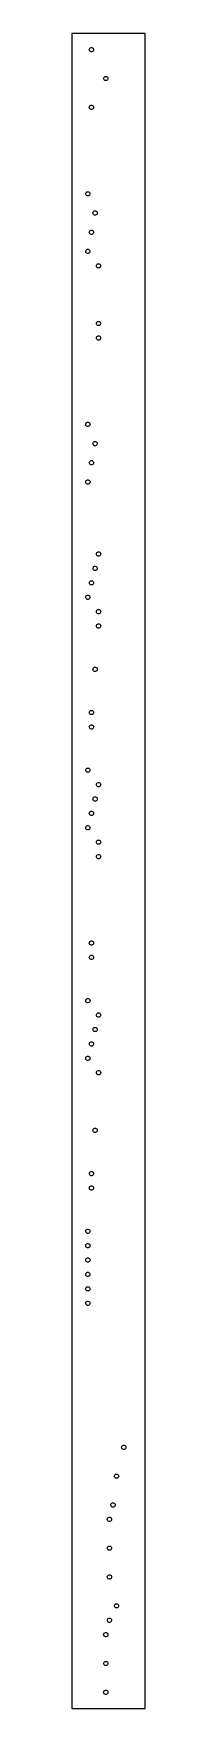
# Model space of a CAD drawing. Header units: metres. Extents: x 0 to 41, y 0 to 930.
import ezdxf

# ---------------------------------------------------------------- set-up
doc = ezdxf.new("R2010")
doc.units = ezdxf.units.M

msp = doc.modelspace()

# ---------------------------------------------------------------- linework, layer by layer
for p, q in [((41, 930), (0, 930)), ((0, 930), (0, 0)), ((9.79999, 921), (9.87236, 921.41)), ((9.87236, 920.59), (9.79999, 921)), ((9.87236, 921.41), (10.0807, 921.771)), ((10.0807, 921.771), (10.4, 922.039)), ((10.4, 922.039), (10.7916, 922.182)), ((10.7916, 922.182), (11.2084, 922.182)), ((11.2084, 922.182), (11.6, 922.039)), ((11.6, 922.039), (11.9193, 921.771)), ((11.9193, 921.771), (12.1276, 921.41)), ((12.1276, 921.41), (12.2, 921)), ((12.2, 921), (12.1276, 920.59)), ((41, 0), (41, 930)), ((10.0807, 920.229), (9.87236, 920.59)), ((10.4, 919.961), (10.0807, 920.229)), ((10.7916, 919.818), (10.4, 919.961)), ((11.2084, 919.818), (10.7916, 919.818)), ((11.6, 919.961), (11.2084, 919.818)), ((11.9193, 920.229), (11.6, 919.961)), ((12.1276, 920.59), (11.9193, 920.229)), ((17.8, 905), (17.8724, 905.41)), ((17.8724, 904.59), (17.8, 905)), ((17.8724, 905.41), (18.0807, 905.771)), ((18.0807, 904.229), (17.8724, 904.59)), ((18.0807, 905.771), (18.4, 906.039)), ((18.4, 903.961), (18.0807, 904.229)), ((18.4, 906.039), (18.7916, 906.182)), ((18.7916, 903.818), (18.4, 903.961)), ((18.7916, 906.182), (19.2084, 906.182)), ((19.2084, 903.818), (18.7916, 903.818)), ((19.2084, 906.182), (19.6, 906.039)), ((19.6, 903.961), (19.2084, 903.818)), ((19.6, 906.039), (19.9193, 905.771)), ((19.9193, 904.229), (19.6, 903.961)), ((19.9193, 905.771), (20.1276, 905.41)), ((20.1276, 904.59), (19.9193, 904.229)), ((20.1276, 905.41), (20.2, 905)), ((20.2, 905), (20.1276, 904.59)), ((9.79999, 889), (9.87236, 889.41)), ((9.87236, 888.59), (9.79999, 889)), ((9.87236, 889.41), (10.0807, 889.771)), ((10.0807, 888.229), (9.87236, 888.59)), ((10.0807, 889.771), (10.4, 890.039)), ((10.4, 887.961), (10.0807, 888.229)), ((10.4, 890.039), (10.7916, 890.182)), ((10.7916, 887.818), (10.4, 887.961)), ((10.7916, 890.182), (11.2084, 890.182)), ((11.2084, 887.818), (10.7916, 887.818)), ((11.2084, 890.182), (11.6, 890.039)), ((11.6, 887.961), (11.2084, 887.818)), ((11.6, 890.039), (11.9193, 889.771)), ((11.9193, 888.229), (11.6, 887.961)), ((11.9193, 889.771), (12.1276, 889.41)), ((12.1276, 888.59), (11.9193, 888.229)), ((12.1276, 889.41), (12.2, 889)), ((12.2, 889), (12.1276, 888.59)), ((7.79999, 841), (7.87236, 841.41)), ((7.87236, 840.59), (7.79999, 841)), ((7.87236, 841.41), (8.08073, 841.771)), ((8.08073, 840.229), (7.87236, 840.59)), ((8.08073, 841.771), (8.39999, 842.039)), ((8.39999, 839.961), (8.08073, 840.229)), ((8.39999, 842.039), (8.79161, 842.182)), ((8.79161, 839.818), (8.39999, 839.961)), ((8.79161, 842.182), (9.20837, 842.182)), ((9.20837, 839.818), (8.79161, 839.818)), ((9.20837, 842.182), (9.59999, 842.039)), ((9.59999, 839.961), (9.20837, 839.818)), ((9.59999, 842.039), (9.91925, 841.771)), ((9.91925, 840.229), (9.59999, 839.961)), ((9.91925, 841.771), (10.1276, 841.41)), ((10.1276, 840.59), (9.91925, 840.229)), ((10.1276, 841.41), (10.2, 841)), ((10.2, 841), (10.1276, 840.59)), ((11.8, 830.333), (11.8724, 830.744)), ((11.8724, 829.923), (11.8, 830.333)), ((11.8724, 830.744), (12.0807, 831.105)), ((12.0807, 829.562), (11.8724, 829.923)), ((12.0807, 831.105), (12.4, 831.372)), ((12.4, 829.294), (12.0807, 829.562)), ((12.4, 831.372), (12.7916, 831.515)), ((12.7916, 829.151), (12.4, 829.294)), ((12.7916, 831.515), (13.2084, 831.515)), ((13.2084, 829.151), (12.7916, 829.151)), ((13.2084, 831.515), (13.6, 831.372)), ((13.6, 829.294), (13.2084, 829.151)), ((13.6, 831.372), (13.9193, 831.105)), ((13.9193, 829.562), (13.6, 829.294)), ((13.9193, 831.105), (14.1276, 830.744)), ((14.1276, 829.923), (13.9193, 829.562)), ((14.1276, 830.744), (14.2, 830.333)), ((14.2, 830.333), (14.1276, 829.923)), ((9.79999, 819.667), (9.87236, 820.077)), ((9.87236, 819.256), (9.79999, 819.667)), ((9.87236, 820.077), (10.0807, 820.438)), ((10.0807, 818.895), (9.87236, 819.256)), ((10.0807, 820.438), (10.4, 820.706)), ((10.4, 818.627), (10.0807, 818.895)), ((10.4, 820.706), (10.7916, 820.848)), ((10.7916, 818.485), (10.4, 818.627)), ((10.7916, 820.848), (11.2084, 820.848)), ((11.2084, 818.485), (10.7916, 818.485)), ((11.2084, 820.848), (11.6, 820.706)), ((11.6, 818.627), (11.2084, 818.485)), ((11.6, 820.706), (11.9193, 820.438)), ((11.9193, 818.895), (11.6, 818.627)), ((11.9193, 820.438), (12.1276, 820.077)), ((12.1276, 819.256), (11.9193, 818.895)), ((12.1276, 820.077), (12.2, 819.667)), ((12.2, 819.667), (12.1276, 819.256)), ((7.79999, 809), (7.87236, 809.41)), ((7.87236, 809.41), (8.08073, 809.771)), ((8.08073, 809.771), (8.39999, 810.039)), ((8.39999, 810.039), (8.79161, 810.182)), ((8.79161, 810.182), (9.20837, 810.182)), ((9.20837, 810.182), (9.59999, 810.039)), ((9.59999, 810.039), (9.91925, 809.771)), ((9.91925, 809.771), (10.1276, 809.41)), ((10.1276, 809.41), (10.2, 809)), ((7.87236, 808.59), (7.79999, 809)), ((8.08073, 808.229), (7.87236, 808.59)), ((8.39999, 807.961), (8.08073, 808.229)), ((8.79161, 807.818), (8.39999, 807.961)), ((9.20837, 807.818), (8.79161, 807.818)), ((9.59999, 807.961), (9.20837, 807.818)), ((9.91925, 808.229), (9.59999, 807.961)), ((10.1276, 808.59), (9.91925, 808.229)), ((10.2, 809), (10.1276, 808.59)), ((13.8, 801), (13.8724, 801.41)), ((13.8724, 800.59), (13.8, 801)), ((13.8724, 801.41), (14.0807, 801.771)), ((14.0807, 800.229), (13.8724, 800.59)), ((14.0807, 801.771), (14.4, 802.039)), ((14.4, 799.961), (14.0807, 800.229)), ((14.4, 802.039), (14.7916, 802.182)), ((14.7916, 799.818), (14.4, 799.961)), ((14.7916, 802.182), (15.2084, 802.182)), ((15.2084, 799.818), (14.7916, 799.818)), ((15.2084, 802.182), (15.6, 802.039)), ((15.6, 799.961), (15.2084, 799.818)), ((15.6, 802.039), (15.9193, 801.771)), ((15.9193, 800.229), (15.6, 799.961)), ((15.9193, 801.771), (16.1276, 801.41)), ((16.1276, 800.59), (15.9193, 800.229)), ((16.1276, 801.41), (16.2, 801)), ((16.2, 801), (16.1276, 800.59)), ((13.8, 769), (13.8724, 769.41)), ((13.8724, 768.59), (13.8, 769)), ((13.8724, 769.41), (14.0807, 769.771)), ((14.0807, 768.229), (13.8724, 768.59)), ((14.0807, 769.771), (14.4, 770.039)), ((14.4, 767.961), (14.0807, 768.229)), ((14.4, 770.039), (14.7916, 770.182)), ((14.7916, 767.818), (14.4, 767.961)), ((14.7916, 770.182), (15.2084, 770.182)), ((15.2084, 767.818), (14.7916, 767.818)), ((15.2084, 770.182), (15.6, 770.039)), ((15.6, 767.961), (15.2084, 767.818)), ((15.6, 770.039), (15.9193, 769.771)), ((15.9193, 768.229), (15.6, 767.961)), ((15.9193, 769.771), (16.1276, 769.41)), ((16.1276, 768.59), (15.9193, 768.229)), ((16.1276, 769.41), (16.2, 769)), ((16.2, 769), (16.1276, 768.59)), ((13.8, 761), (13.8724, 761.41)), ((13.8724, 760.59), (13.8, 761)), ((13.8724, 761.41), (14.0807, 761.771)), ((14.0807, 760.229), (13.8724, 760.59)), ((14.0807, 761.771), (14.4, 762.039)), ((14.4, 759.961), (14.0807, 760.229)), ((14.4, 762.039), (14.7916, 762.182)), ((14.7916, 759.818), (14.4, 759.961)), ((14.7916, 762.182), (15.2084, 762.182)), ((15.2084, 759.818), (14.7916, 759.818)), ((15.2084, 762.182), (15.6, 762.039)), ((15.6, 759.961), (15.2084, 759.818)), ((15.6, 762.039), (15.9193, 761.771)), ((15.9193, 760.229), (15.6, 759.961)), ((15.9193, 761.771), (16.1276, 761.41)), ((16.1276, 760.59), (15.9193, 760.229)), ((16.1276, 761.41), (16.2, 761)), ((16.2, 761), (16.1276, 760.59)), ((7.79999, 713), (7.87236, 713.41)), ((7.87236, 712.59), (7.79999, 713)), ((7.87236, 713.41), (8.08073, 713.771)), ((8.08073, 712.229), (7.87236, 712.59)), ((8.08073, 713.771), (8.39999, 714.039)), ((8.39999, 711.961), (8.08073, 712.229)), ((8.39999, 714.039), (8.79161, 714.182)), ((8.79161, 711.818), (8.39999, 711.961)), ((8.79161, 714.182), (9.20837, 714.182)), ((9.20837, 711.818), (8.79161, 711.818)), ((9.20837, 714.182), (9.59999, 714.039)), ((9.59999, 711.961), (9.20837, 711.818)), ((9.59999, 714.039), (9.91925, 713.771)), ((9.91925, 712.229), (9.59999, 711.961)), ((9.91925, 713.771), (10.1276, 713.41)), ((10.1276, 712.59), (9.91925, 712.229)), ((10.1276, 713.41), (10.2, 713)), ((10.2, 713), (10.1276, 712.59)), ((11.8, 702.333), (11.8724, 702.744)), ((11.8724, 701.923), (11.8, 702.333)), ((11.8724, 702.744), (12.0807, 703.105)), ((12.0807, 701.562), (11.8724, 701.923)), ((12.0807, 703.105), (12.4, 703.372)), ((12.4, 701.294), (12.0807, 701.562)), ((12.4, 703.372), (12.7916, 703.515)), ((12.7916, 701.151), (12.4, 701.294)), ((12.7916, 703.515), (13.2084, 703.515)), ((13.2084, 701.151), (12.7916, 701.151)), ((13.2084, 703.515), (13.6, 703.372)), ((13.6, 701.294), (13.2084, 701.151)), ((13.6, 703.372), (13.9193, 703.105)), ((13.9193, 701.562), (13.6, 701.294)), ((13.9193, 703.105), (14.1276, 702.744)), ((14.1276, 701.923), (13.9193, 701.562)), ((14.1276, 702.744), (14.2, 702.333)), ((14.2, 702.333), (14.1276, 701.923)), ((9.79999, 691.667), (9.87236, 692.077)), ((9.87236, 691.256), (9.79999, 691.667)), ((9.87236, 692.077), (10.0807, 692.438)), ((10.0807, 690.895), (9.87236, 691.256)), ((10.0807, 692.438), (10.4, 692.706)), ((10.4, 690.627), (10.0807, 690.895)), ((10.4, 692.706), (10.7916, 692.848)), ((10.7916, 690.485), (10.4, 690.627)), ((10.7916, 692.848), (11.2084, 692.848)), ((11.2084, 690.485), (10.7916, 690.485)), ((11.2084, 692.848), (11.6, 692.706)), ((11.6, 690.627), (11.2084, 690.485)), ((11.6, 692.706), (11.9193, 692.438)), ((11.9193, 690.895), (11.6, 690.627)), ((11.9193, 692.438), (12.1276, 692.077)), ((12.1276, 691.256), (11.9193, 690.895)), ((12.1276, 692.077), (12.2, 691.667)), ((12.2, 691.667), (12.1276, 691.256)), ((7.79999, 681), (7.87236, 681.41)), ((7.87236, 680.59), (7.79999, 681)), ((7.87236, 681.41), (8.08073, 681.771)), ((8.08073, 680.229), (7.87236, 680.59)), ((8.08073, 681.771), (8.39999, 682.039)), ((8.39999, 679.961), (8.08073, 680.229)), ((8.39999, 682.039), (8.79161, 682.182)), ((8.79161, 679.818), (8.39999, 679.961)), ((8.79161, 682.182), (9.20837, 682.182)), ((9.20837, 679.818), (8.79161, 679.818)), ((9.20837, 682.182), (9.59999, 682.039)), ((9.59999, 679.961), (9.20837, 679.818)), ((9.59999, 682.039), (9.91925, 681.771)), ((9.91925, 680.229), (9.59999, 679.961)), ((9.91925, 681.771), (10.1276, 681.41)), ((10.1276, 680.59), (9.91925, 680.229)), ((10.1276, 681.41), (10.2, 681)), ((10.2, 681), (10.1276, 680.59)), ((13.8724, 641.41), (14.0807, 641.771)), ((14.0807, 641.771), (14.4, 642.039)), ((14.4, 642.039), (14.7916, 642.182)), ((14.7916, 642.182), (15.2084, 642.182)), ((15.2084, 642.182), (15.6, 642.039)), ((15.6, 642.039), (15.9193, 641.771)), ((15.9193, 641.771), (16.1276, 641.41)), ((11.8, 633), (11.8724, 633.41)), ((11.8724, 632.59), (11.8, 633)), ((11.8724, 633.41), (12.0807, 633.771)), ((12.0807, 632.229), (11.8724, 632.59)), ((12.0807, 633.771), (12.4, 634.039)), ((12.4, 634.039), (12.7916, 634.182)), ((12.7916, 634.182), (13.2084, 634.182)), ((13.2084, 634.182), (13.6, 634.039)), ((13.6, 634.039), (13.9193, 633.771)), ((13.8, 641), (13.8724, 641.41)), ((13.8724, 640.59), (13.8, 641)), ((14.0807, 640.229), (13.8724, 640.59)), ((13.9193, 633.771), (14.1276, 633.41)), ((14.1276, 632.59), (13.9193, 632.229)), ((14.4, 639.961), (14.0807, 640.229)), ((14.1276, 633.41), (14.2, 633)), ((14.2, 633), (14.1276, 632.59)), ((14.7916, 639.818), (14.4, 639.961)), ((15.2084, 639.818), (14.7916, 639.818)), ((15.6, 639.961), (15.2084, 639.818)), ((15.9193, 640.229), (15.6, 639.961)), ((16.1276, 640.59), (15.9193, 640.229)), ((16.1276, 641.41), (16.2, 641)), ((16.2, 641), (16.1276, 640.59)), ((9.79999, 625), (9.87236, 625.41)), ((9.87236, 624.59), (9.79999, 625)), ((9.87236, 625.41), (10.0807, 625.771)), ((10.0807, 624.229), (9.87236, 624.59)), ((10.0807, 625.771), (10.4, 626.039)), ((10.4, 623.961), (10.0807, 624.229)), ((10.4, 626.039), (10.7916, 626.182)), ((10.7916, 623.818), (10.4, 623.961)), ((10.7916, 626.182), (11.2084, 626.182)), ((11.2084, 623.818), (10.7916, 623.818)), ((11.2084, 626.182), (11.6, 626.039)), ((11.6, 623.961), (11.2084, 623.818)), ((11.6, 626.039), (11.9193, 625.771)), ((11.9193, 624.229), (11.6, 623.961)), ((11.9193, 625.771), (12.1276, 625.41)), ((12.1276, 624.59), (11.9193, 624.229)), ((12.4, 631.961), (12.0807, 632.229)), ((12.1276, 625.41), (12.2, 625)), ((12.2, 625), (12.1276, 624.59)), ((12.7916, 631.818), (12.4, 631.961)), ((13.2084, 631.818), (12.7916, 631.818)), ((13.6, 631.961), (13.2084, 631.818)), ((13.9193, 632.229), (13.6, 631.961)), ((7.79999, 617), (7.87236, 617.41)), ((7.87236, 616.59), (7.79999, 617)), ((7.87236, 617.41), (8.08073, 617.771)), ((8.08073, 616.229), (7.87236, 616.59)), ((8.08073, 617.771), (8.39999, 618.039)), ((8.39999, 615.961), (8.08073, 616.229)), ((8.39999, 618.039), (8.79161, 618.182)), ((8.79161, 615.818), (8.39999, 615.961)), ((8.79161, 618.182), (9.20837, 618.182)), ((9.20837, 615.818), (8.79161, 615.818)), ((9.20837, 618.182), (9.59999, 618.039)), ((9.59999, 615.961), (9.20837, 615.818)), ((9.59999, 618.039), (9.91925, 617.771)), ((9.91925, 616.229), (9.59999, 615.961)), ((9.91925, 617.771), (10.1276, 617.41)), ((10.1276, 616.59), (9.91925, 616.229)), ((10.1276, 617.41), (10.2, 617)), ((10.2, 617), (10.1276, 616.59)), ((13.8, 609), (13.8724, 609.41)), ((13.8724, 608.59), (13.8, 609)), ((13.8724, 609.41), (14.0807, 609.771)), ((14.0807, 608.229), (13.8724, 608.59)), ((14.0807, 609.771), (14.4, 610.039)), ((14.4, 607.961), (14.0807, 608.229)), ((14.4, 610.039), (14.7916, 610.182)), ((14.7916, 607.818), (14.4, 607.961)), ((14.7916, 610.182), (15.2084, 610.182)), ((15.2084, 607.818), (14.7916, 607.818)), ((15.2084, 610.182), (15.6, 610.039)), ((15.6, 607.961), (15.2084, 607.818)), ((15.6, 610.039), (15.9193, 609.771)), ((15.9193, 608.229), (15.6, 607.961)), ((15.9193, 609.771), (16.1276, 609.41)), ((16.1276, 608.59), (15.9193, 608.229)), ((16.1276, 609.41), (16.2, 609)), ((16.2, 609), (16.1276, 608.59)), ((13.8, 601), (13.8724, 601.41)), ((13.8724, 600.59), (13.8, 601)), ((13.8724, 601.41), (14.0807, 601.771)), ((14.0807, 600.229), (13.8724, 600.59)), ((14.0807, 601.771), (14.4, 602.039)), ((14.4, 599.961), (14.0807, 600.229)), ((14.4, 602.039), (14.7916, 602.182)), ((14.7916, 599.818), (14.4, 599.961)), ((14.7916, 602.182), (15.2084, 602.182)), ((15.2084, 599.818), (14.7916, 599.818)), ((15.2084, 602.182), (15.6, 602.039)), ((15.6, 599.961), (15.2084, 599.818)), ((15.6, 602.039), (15.9193, 601.771)), ((15.9193, 600.229), (15.6, 599.961)), ((15.9193, 601.771), (16.1276, 601.41)), ((16.1276, 600.59), (15.9193, 600.229)), ((16.1276, 601.41), (16.2, 601)), ((16.2, 601), (16.1276, 600.59)), ((11.8, 577), (11.8724, 577.41)), ((11.8724, 576.59), (11.8, 577)), ((11.8724, 577.41), (12.0807, 577.771)), ((12.0807, 577.771), (12.4, 578.039)), ((12.4, 578.039), (12.7916, 578.182)), ((12.7916, 578.182), (13.2084, 578.182)), ((13.2084, 578.182), (13.6, 578.039)), ((13.6, 578.039), (13.9193, 577.771)), ((13.9193, 577.771), (14.1276, 577.41)), ((14.1276, 577.41), (14.2, 577)), ((14.2, 577), (14.1276, 576.59)), ((12.0807, 576.229), (11.8724, 576.59)), ((12.4, 575.961), (12.0807, 576.229)), ((12.7916, 575.818), (12.4, 575.961)), ((13.2084, 575.818), (12.7916, 575.818)), ((13.6, 575.961), (13.2084, 575.818)), ((13.9193, 576.229), (13.6, 575.961)), ((14.1276, 576.59), (13.9193, 576.229)), ((9.79999, 553), (9.87236, 553.41)), ((9.87236, 552.59), (9.79999, 553)), ((9.87236, 553.41), (10.0807, 553.771)), ((10.0807, 552.229), (9.87236, 552.59)), ((10.0807, 553.771), (10.4, 554.039)), ((10.4, 551.961), (10.0807, 552.229)), ((10.4, 554.039), (10.7916, 554.182)), ((10.7916, 551.818), (10.4, 551.961)), ((10.7916, 554.182), (11.2084, 554.182)), ((11.2084, 551.818), (10.7916, 551.818)), ((11.2084, 554.182), (11.6, 554.039)), ((11.6, 551.961), (11.2084, 551.818)), ((11.6, 554.039), (11.9193, 553.771)), ((11.9193, 552.229), (11.6, 551.961)), ((11.9193, 553.771), (12.1276, 553.41)), ((12.1276, 552.59), (11.9193, 552.229)), ((12.1276, 553.41), (12.2, 553)), ((12.2, 553), (12.1276, 552.59)), ((9.79999, 545), (9.87236, 545.41)), ((9.87236, 544.59), (9.79999, 545)), ((9.87236, 545.41), (10.0807, 545.771)), ((10.0807, 544.229), (9.87236, 544.59)), ((10.0807, 545.771), (10.4, 546.039)), ((10.4, 543.961), (10.0807, 544.229)), ((10.4, 546.039), (10.7916, 546.182)), ((10.7916, 543.818), (10.4, 543.961)), ((10.7916, 546.182), (11.2084, 546.182)), ((11.2084, 543.818), (10.7916, 543.818)), ((11.2084, 546.182), (11.6, 546.039)), ((11.6, 543.961), (11.2084, 543.818)), ((11.6, 546.039), (11.9193, 545.771)), ((11.9193, 544.229), (11.6, 543.961)), ((11.9193, 545.771), (12.1276, 545.41)), ((12.1276, 544.59), (11.9193, 544.229)), ((12.1276, 545.41), (12.2, 545)), ((12.2, 545), (12.1276, 544.59)), ((7.79999, 521), (7.87236, 521.41)), ((7.87236, 520.59), (7.79999, 521)), ((7.87236, 521.41), (8.08073, 521.771)), ((8.08073, 521.771), (8.39999, 522.039)), ((8.39999, 522.039), (8.79161, 522.182)), ((8.79161, 522.182), (9.20837, 522.182)), ((9.20837, 522.182), (9.59999, 522.039)), ((9.59999, 522.039), (9.91925, 521.771)), ((9.91925, 521.771), (10.1276, 521.41)), ((10.1276, 521.41), (10.2, 521)), ((10.2, 521), (10.1276, 520.59)), ((8.08073, 520.229), (7.87236, 520.59)), ((8.39999, 519.961), (8.08073, 520.229)), ((8.79161, 519.818), (8.39999, 519.961)), ((9.20837, 519.818), (8.79161, 519.818)), ((9.59999, 519.961), (9.20837, 519.818)), ((9.91925, 520.229), (9.59999, 519.961)), ((10.1276, 520.59), (9.91925, 520.229)), ((13.8, 513), (13.8724, 513.41)), ((13.8724, 512.59), (13.8, 513)), ((13.8724, 513.41), (14.0807, 513.771)), ((14.0807, 512.229), (13.8724, 512.59)), ((14.0807, 513.771), (14.4, 514.039)), ((14.4, 511.961), (14.0807, 512.229)), ((14.4, 514.039), (14.7916, 514.182)), ((14.7916, 511.818), (14.4, 511.961)), ((14.7916, 514.182), (15.2084, 514.182)), ((15.2084, 511.818), (14.7916, 511.818)), ((15.2084, 514.182), (15.6, 514.039)), ((15.6, 511.961), (15.2084, 511.818)), ((15.6, 514.039), (15.9193, 513.771)), ((15.9193, 512.229), (15.6, 511.961)), ((15.9193, 513.771), (16.1276, 513.41)), ((16.1276, 512.59), (15.9193, 512.229)), ((16.1276, 513.41), (16.2, 513)), ((16.2, 513), (16.1276, 512.59)), ((11.8, 505), (11.8724, 505.41)), ((11.8724, 504.59), (11.8, 505)), ((11.8724, 505.41), (12.0807, 505.771)), ((12.0807, 504.229), (11.8724, 504.59)), ((12.0807, 505.771), (12.4, 506.039)), ((12.4, 503.961), (12.0807, 504.229)), ((12.4, 506.039), (12.7916, 506.182)), ((12.7916, 503.818), (12.4, 503.961)), ((12.7916, 506.182), (13.2084, 506.182)), ((13.2084, 503.818), (12.7916, 503.818)), ((13.2084, 506.182), (13.6, 506.039)), ((13.6, 503.961), (13.2084, 503.818)), ((13.6, 506.039), (13.9193, 505.771)), ((13.9193, 504.229), (13.6, 503.961)), ((13.9193, 505.771), (14.1276, 505.41)), ((14.1276, 504.59), (13.9193, 504.229)), ((14.1276, 505.41), (14.2, 505)), ((14.2, 505), (14.1276, 504.59)), ((9.79999, 497), (9.87236, 497.41)), ((9.87236, 496.59), (9.79999, 497)), ((9.87236, 497.41), (10.0807, 497.771)), ((10.0807, 496.229), (9.87236, 496.59)), ((10.0807, 497.771), (10.4, 498.039)), ((10.4, 495.961), (10.0807, 496.229)), ((10.4, 498.039), (10.7916, 498.182)), ((10.7916, 495.818), (10.4, 495.961)), ((10.7916, 498.182), (11.2084, 498.182)), ((11.2084, 495.818), (10.7916, 495.818)), ((11.2084, 498.182), (11.6, 498.039)), ((11.6, 495.961), (11.2084, 495.818)), ((11.6, 498.039), (11.9193, 497.771)), ((11.9193, 496.229), (11.6, 495.961)), ((11.9193, 497.771), (12.1276, 497.41)), ((12.1276, 496.59), (11.9193, 496.229)), ((12.1276, 497.41), (12.2, 497)), ((12.2, 497), (12.1276, 496.59)), ((7.79999, 489), (7.87236, 489.41)), ((7.87236, 488.59), (7.79999, 489)), ((7.87236, 489.41), (8.08073, 489.771)), ((8.08073, 488.229), (7.87236, 488.59)), ((8.08073, 489.771), (8.39999, 490.039)), ((8.39999, 487.961), (8.08073, 488.229)), ((8.39999, 490.039), (8.79161, 490.182)), ((8.79161, 487.818), (8.39999, 487.961)), ((8.79161, 490.182), (9.20837, 490.182)), ((9.20837, 487.818), (8.79161, 487.818)), ((9.20837, 490.182), (9.59999, 490.039)), ((9.59999, 487.961), (9.20837, 487.818)), ((9.59999, 490.039), (9.91925, 489.771)), ((9.91925, 488.229), (9.59999, 487.961)), ((9.91925, 489.771), (10.1276, 489.41)), ((10.1276, 488.59), (9.91925, 488.229)), ((10.1276, 489.41), (10.2, 489)), ((10.2, 489), (10.1276, 488.59)), ((13.8, 481), (13.8724, 481.41)), ((13.8724, 480.59), (13.8, 481)), ((13.8724, 481.41), (14.0807, 481.771)), ((14.0807, 480.229), (13.8724, 480.59)), ((14.0807, 481.771), (14.4, 482.039)), ((14.4, 479.961), (14.0807, 480.229)), ((14.4, 482.039), (14.7916, 482.182)), ((14.7916, 479.818), (14.4, 479.961)), ((14.7916, 482.182), (15.2084, 482.182)), ((15.2084, 479.818), (14.7916, 479.818)), ((15.2084, 482.182), (15.6, 482.039)), ((15.6, 479.961), (15.2084, 479.818)), ((15.6, 482.039), (15.9193, 481.771)), ((15.9193, 480.229), (15.6, 479.961)), ((15.9193, 481.771), (16.1276, 481.41)), ((16.1276, 480.59), (15.9193, 480.229)), ((16.1276, 481.41), (16.2, 481)), ((16.2, 481), (16.1276, 480.59)), ((13.8, 473), (13.8724, 473.41)), ((13.8724, 472.59), (13.8, 473)), ((13.8724, 473.41), (14.0807, 473.771)), ((14.0807, 472.229), (13.8724, 472.59)), ((14.0807, 473.771), (14.4, 474.039)), ((14.4, 471.961), (14.0807, 472.229)), ((14.4, 474.039), (14.7916, 474.182)), ((14.7916, 471.818), (14.4, 471.961)), ((14.7916, 474.182), (15.2084, 474.182)), ((15.2084, 471.818), (14.7916, 471.818)), ((15.2084, 474.182), (15.6, 474.039)), ((15.6, 471.961), (15.2084, 471.818)), ((15.6, 474.039), (15.9193, 473.771)), ((15.9193, 472.229), (15.6, 471.961)), ((15.9193, 473.771), (16.1276, 473.41)), ((16.1276, 472.59), (15.9193, 472.229)), ((16.1276, 473.41), (16.2, 473)), ((16.2, 473), (16.1276, 472.59)), ((9.79999, 425), (9.87236, 425.41)), ((9.87236, 424.59), (9.79999, 425)), ((9.87236, 425.41), (10.0807, 425.771)), ((10.0807, 424.229), (9.87236, 424.59)), ((10.0807, 425.771), (10.4, 426.039)), ((10.4, 423.961), (10.0807, 424.229)), ((10.4, 426.039), (10.7916, 426.182)), ((10.7916, 423.818), (10.4, 423.961)), ((10.7916, 426.182), (11.2084, 426.182)), ((11.2084, 423.818), (10.7916, 423.818)), ((11.2084, 426.182), (11.6, 426.039)), ((11.6, 423.961), (11.2084, 423.818)), ((11.6, 426.039), (11.9193, 425.771)), ((11.9193, 424.229), (11.6, 423.961)), ((11.9193, 425.771), (12.1276, 425.41)), ((12.1276, 424.59), (11.9193, 424.229)), ((12.1276, 425.41), (12.2, 425)), ((12.2, 425), (12.1276, 424.59)), ((9.79999, 417), (9.87236, 417.41)), ((9.87236, 416.59), (9.79999, 417)), ((9.87236, 417.41), (10.0807, 417.771)), ((10.0807, 416.229), (9.87236, 416.59)), ((10.0807, 417.771), (10.4, 418.039)), ((10.4, 415.961), (10.0807, 416.229)), ((10.4, 418.039), (10.7916, 418.182)), ((10.7916, 415.818), (10.4, 415.961)), ((10.7916, 418.182), (11.2084, 418.182)), ((11.2084, 415.818), (10.7916, 415.818)), ((11.2084, 418.182), (11.6, 418.039)), ((11.6, 415.961), (11.2084, 415.818)), ((11.6, 418.039), (11.9193, 417.771)), ((11.9193, 416.229), (11.6, 415.961)), ((11.9193, 417.771), (12.1276, 417.41)), ((12.1276, 416.59), (11.9193, 416.229)), ((12.1276, 417.41), (12.2, 417)), ((12.2, 417), (12.1276, 416.59)), ((7.79999, 393), (7.87236, 393.41)), ((7.87236, 392.59), (7.79999, 393)), ((7.87236, 393.41), (8.08073, 393.771)), ((8.08073, 392.229), (7.87236, 392.59)), ((8.08073, 393.771), (8.39999, 394.039)), ((8.39999, 391.961), (8.08073, 392.229)), ((8.39999, 394.039), (8.79161, 394.182)), ((8.79161, 391.818), (8.39999, 391.961)), ((8.79161, 394.182), (9.20837, 394.182)), ((9.20837, 391.818), (8.79161, 391.818)), ((9.20837, 394.182), (9.59999, 394.039)), ((9.59999, 391.961), (9.20837, 391.818)), ((9.59999, 394.039), (9.91925, 393.771)), ((9.91925, 392.229), (9.59999, 391.961)), ((9.91925, 393.771), (10.1276, 393.41)), ((10.1276, 392.59), (9.91925, 392.229)), ((10.1276, 393.41), (10.2, 393)), ((10.2, 393), (10.1276, 392.59)), ((13.8, 385), (13.8724, 385.41)), ((13.8724, 384.59), (13.8, 385)), ((13.8724, 385.41), (14.0807, 385.771)), ((14.0807, 384.229), (13.8724, 384.59)), ((14.0807, 385.771), (14.4, 386.039)), ((14.4, 383.961), (14.0807, 384.229)), ((14.4, 386.039), (14.7916, 386.182)), ((14.7916, 383.818), (14.4, 383.961)), ((14.7916, 386.182), (15.2084, 386.182)), ((15.2084, 383.818), (14.7916, 383.818)), ((15.2084, 386.182), (15.6, 386.039)), ((15.6, 383.961), (15.2084, 383.818)), ((15.6, 386.039), (15.9193, 385.771)), ((15.9193, 384.229), (15.6, 383.961)), ((15.9193, 385.771), (16.1276, 385.41)), ((16.1276, 384.59), (15.9193, 384.229)), ((16.1276, 385.41), (16.2, 385)), ((16.2, 385), (16.1276, 384.59)), ((11.8, 377), (11.8724, 377.41)), ((11.8724, 376.59), (11.8, 377)), ((11.8724, 377.41), (12.0807, 377.771)), ((12.0807, 376.229), (11.8724, 376.59)), ((12.0807, 377.771), (12.4, 378.039)), ((12.4, 375.961), (12.0807, 376.229)), ((12.4, 378.039), (12.7916, 378.182)), ((12.7916, 375.818), (12.4, 375.961)), ((12.7916, 378.182), (13.2084, 378.182)), ((13.2084, 375.818), (12.7916, 375.818)), ((13.2084, 378.182), (13.6, 378.039)), ((13.6, 375.961), (13.2084, 375.818)), ((13.6, 378.039), (13.9193, 377.771)), ((13.9193, 376.229), (13.6, 375.961)), ((13.9193, 377.771), (14.1276, 377.41)), ((14.1276, 376.59), (13.9193, 376.229)), ((14.1276, 377.41), (14.2, 377)), ((14.2, 377), (14.1276, 376.59)), ((9.79999, 369), (9.87236, 369.41)), ((9.87236, 368.59), (9.79999, 369)), ((9.87236, 369.41), (10.0807, 369.771)), ((10.0807, 368.229), (9.87236, 368.59)), ((10.0807, 369.771), (10.4, 370.039)), ((10.4, 367.961), (10.0807, 368.229)), ((10.4, 370.039), (10.7916, 370.182)), ((10.7916, 367.818), (10.4, 367.961)), ((10.7916, 370.182), (11.2084, 370.182)), ((11.2084, 367.818), (10.7916, 367.818)), ((11.2084, 370.182), (11.6, 370.039)), ((11.6, 367.961), (11.2084, 367.818)), ((11.6, 370.039), (11.9193, 369.771)), ((11.9193, 368.229), (11.6, 367.961)), ((11.9193, 369.771), (12.1276, 369.41)), ((12.1276, 368.59), (11.9193, 368.229)), ((12.1276, 369.41), (12.2, 369)), ((12.2, 369), (12.1276, 368.59)), ((7.79999, 361), (7.87236, 361.41)), ((7.87236, 360.59), (7.79999, 361)), ((7.87236, 361.41), (8.08073, 361.771)), ((8.08073, 360.229), (7.87236, 360.59)), ((8.08073, 361.771), (8.39999, 362.039)), ((8.39999, 359.961), (8.08073, 360.229)), ((8.39999, 362.039), (8.79161, 362.182)), ((8.79161, 359.818), (8.39999, 359.961)), ((8.79161, 362.182), (9.20837, 362.182)), ((9.20837, 359.818), (8.79161, 359.818)), ((9.20837, 362.182), (9.59999, 362.039)), ((9.59999, 359.961), (9.20837, 359.818)), ((9.59999, 362.039), (9.91925, 361.771)), ((9.91925, 360.229), (9.59999, 359.961)), ((9.91925, 361.771), (10.1276, 361.41)), ((10.1276, 360.59), (9.91925, 360.229)), ((10.1276, 361.41), (10.2, 361)), ((10.2, 361), (10.1276, 360.59)), ((13.8, 353), (13.8724, 353.41)), ((13.8724, 353.41), (14.0807, 353.771)), ((14.0807, 353.771), (14.4, 354.039)), ((14.4, 354.039), (14.7916, 354.182)), ((14.7916, 354.182), (15.2084, 354.182)), ((15.2084, 354.182), (15.6, 354.039)), ((15.6, 354.039), (15.9193, 353.771)), ((15.9193, 353.771), (16.1276, 353.41)), ((16.1276, 353.41), (16.2, 353)), ((13.8724, 352.59), (13.8, 353)), ((14.0807, 352.229), (13.8724, 352.59)), ((14.4, 351.961), (14.0807, 352.229)), ((14.7916, 351.818), (14.4, 351.961)), ((15.2084, 351.818), (14.7916, 351.818)), ((15.6, 351.961), (15.2084, 351.818)), ((15.9193, 352.229), (15.6, 351.961)), ((16.1276, 352.59), (15.9193, 352.229)), ((16.2, 353), (16.1276, 352.59)), ((11.8, 321), (11.8724, 321.41)), ((11.8724, 320.59), (11.8, 321)), ((11.8724, 321.41), (12.0807, 321.771)), ((12.0807, 320.229), (11.8724, 320.59)), ((12.0807, 321.771), (12.4, 322.039)), ((12.4, 319.961), (12.0807, 320.229)), ((12.4, 322.039), (12.7916, 322.182)), ((12.7916, 319.818), (12.4, 319.961)), ((12.7916, 322.182), (13.2084, 322.182)), ((13.2084, 319.818), (12.7916, 319.818)), ((13.2084, 322.182), (13.6, 322.039)), ((13.6, 319.961), (13.2084, 319.818)), ((13.6, 322.039), (13.9193, 321.771)), ((13.9193, 320.229), (13.6, 319.961)), ((13.9193, 321.771), (14.1276, 321.41)), ((14.1276, 320.59), (13.9193, 320.229)), ((14.1276, 321.41), (14.2, 321)), ((14.2, 321), (14.1276, 320.59)), ((9.87236, 297.41), (10.0807, 297.771)), ((10.0807, 297.771), (10.4, 298.039)), ((10.4, 298.039), (10.7916, 298.182)), ((10.7916, 298.182), (11.2084, 298.182)), ((11.2084, 298.182), (11.6, 298.039)), ((11.6, 298.039), (11.9193, 297.771)), ((11.9193, 297.771), (12.1276, 297.41)), ((9.79999, 297), (9.87236, 297.41)), ((9.87236, 296.59), (9.79999, 297)), ((9.79999, 289), (9.87236, 289.41)), ((9.87236, 288.59), (9.79999, 289)), ((10.0807, 296.229), (9.87236, 296.59)), ((9.87236, 289.41), (10.0807, 289.771)), ((10.0807, 288.229), (9.87236, 288.59)), ((10.4, 295.961), (10.0807, 296.229)), ((10.0807, 289.771), (10.4, 290.039)), ((10.7916, 295.818), (10.4, 295.961)), ((10.4, 290.039), (10.7916, 290.182)), ((11.2084, 295.818), (10.7916, 295.818)), ((10.7916, 290.182), (11.2084, 290.182)), ((11.6, 295.961), (11.2084, 295.818)), ((11.2084, 290.182), (11.6, 290.039)), ((11.9193, 296.229), (11.6, 295.961)), ((11.6, 290.039), (11.9193, 289.771)), ((12.1276, 296.59), (11.9193, 296.229)), ((11.9193, 289.771), (12.1276, 289.41)), ((12.1276, 288.59), (11.9193, 288.229)), ((12.1276, 297.41), (12.2, 297)), ((12.2, 297), (12.1276, 296.59)), ((12.1276, 289.41), (12.2, 289)), ((12.2, 289), (12.1276, 288.59)), ((10.4, 287.961), (10.0807, 288.229)), ((10.7916, 287.818), (10.4, 287.961)), ((11.2084, 287.818), (10.7916, 287.818)), ((11.6, 287.961), (11.2084, 287.818)), ((11.9193, 288.229), (11.6, 287.961)), ((7.79999, 265), (7.87236, 265.41)), ((7.87236, 264.59), (7.79999, 265)), ((7.87236, 265.41), (8.08073, 265.771)), ((8.08073, 264.229), (7.87236, 264.59)), ((8.08073, 265.771), (8.39999, 266.039)), ((8.39999, 263.961), (8.08073, 264.229)), ((8.39999, 266.039), (8.79161, 266.182)), ((8.79161, 263.818), (8.39999, 263.961)), ((8.79161, 266.182), (9.20837, 266.182)), ((9.20837, 263.818), (8.79161, 263.818)), ((9.20837, 266.182), (9.59999, 266.039)), ((9.59999, 263.961), (9.20837, 263.818)), ((9.59999, 266.039), (9.91925, 265.771)), ((9.91925, 264.229), (9.59999, 263.961)), ((9.91925, 265.771), (10.1276, 265.41)), ((10.1276, 264.59), (9.91925, 264.229)), ((10.1276, 265.41), (10.2, 265)), ((10.2, 265), (10.1276, 264.59)), ((7.79999, 257), (7.87236, 257.41)), ((7.87236, 256.59), (7.79999, 257)), ((7.87236, 257.41), (8.08073, 257.771)), ((8.08073, 256.229), (7.87236, 256.59)), ((8.08073, 257.771), (8.39999, 258.039)), ((8.39999, 255.961), (8.08073, 256.229)), ((8.39999, 258.039), (8.79161, 258.182)), ((8.79161, 255.818), (8.39999, 255.961)), ((8.79161, 258.182), (9.20837, 258.182)), ((9.20837, 255.818), (8.79161, 255.818)), ((9.20837, 258.182), (9.59999, 258.039)), ((9.59999, 255.961), (9.20837, 255.818)), ((9.59999, 258.039), (9.91925, 257.771)), ((9.91925, 256.229), (9.59999, 255.961)), ((9.91925, 257.771), (10.1276, 257.41)), ((10.1276, 256.59), (9.91925, 256.229)), ((10.1276, 257.41), (10.2, 257)), ((10.2, 257), (10.1276, 256.59)), ((7.79999, 249), (7.87236, 249.41)), ((7.87236, 248.59), (7.79999, 249)), ((7.87236, 249.41), (8.08073, 249.771)), ((8.08073, 248.229), (7.87236, 248.59)), ((8.08073, 249.771), (8.39999, 250.039)), ((8.39999, 247.961), (8.08073, 248.229)), ((8.08073, 241.771), (8.39999, 242.039)), ((8.39999, 250.039), (8.79161, 250.182)), ((8.79161, 247.818), (8.39999, 247.961)), ((8.39999, 242.039), (8.79161, 242.182)), ((8.79161, 250.182), (9.20837, 250.182)), ((9.20837, 247.818), (8.79161, 247.818)), ((8.79161, 242.182), (9.20837, 242.182)), ((9.20837, 250.182), (9.59999, 250.039)), ((9.59999, 247.961), (9.20837, 247.818)), ((9.20837, 242.182), (9.59999, 242.039)), ((9.59999, 250.039), (9.91925, 249.771)), ((9.91925, 248.229), (9.59999, 247.961)), ((9.59999, 242.039), (9.91925, 241.771)), ((9.91925, 249.771), (10.1276, 249.41)), ((10.1276, 248.59), (9.91925, 248.229)), ((10.1276, 249.41), (10.2, 249)), ((10.2, 249), (10.1276, 248.59)), ((7.79999, 241), (7.87236, 241.41)), ((7.87236, 240.59), (7.79999, 241)), ((7.79999, 233), (7.87236, 233.41)), ((7.87236, 232.59), (7.79999, 233)), ((7.87236, 241.41), (8.08073, 241.771)), ((8.08073, 240.229), (7.87236, 240.59)), ((7.87236, 233.41), (8.08073, 233.771)), ((8.08073, 232.229), (7.87236, 232.59)), ((8.39999, 239.961), (8.08073, 240.229)), ((8.08073, 233.771), (8.39999, 234.039)), ((8.79161, 239.818), (8.39999, 239.961)), ((8.39999, 234.039), (8.79161, 234.182)), ((9.20837, 239.818), (8.79161, 239.818)), ((8.79161, 234.182), (9.20837, 234.182)), ((9.59999, 239.961), (9.20837, 239.818)), ((9.20837, 234.182), (9.59999, 234.039)), ((9.91925, 240.229), (9.59999, 239.961)), ((9.59999, 234.039), (9.91925, 233.771)), ((9.91925, 241.771), (10.1276, 241.41)), ((10.1276, 240.59), (9.91925, 240.229)), ((9.91925, 233.771), (10.1276, 233.41)), ((10.1276, 232.59), (9.91925, 232.229)), ((10.1276, 241.41), (10.2, 241)), ((10.2, 241), (10.1276, 240.59)), ((10.1276, 233.41), (10.2, 233)), ((10.2, 233), (10.1276, 232.59)), ((7.79999, 225), (7.87236, 225.41)), ((7.87236, 224.59), (7.79999, 225)), ((7.87236, 225.41), (8.08073, 225.771)), ((8.08073, 224.229), (7.87236, 224.59)), ((8.39999, 231.961), (8.08073, 232.229)), ((8.08073, 225.771), (8.39999, 226.039)), ((8.39999, 223.961), (8.08073, 224.229)), ((8.79161, 231.818), (8.39999, 231.961)), ((8.39999, 226.039), (8.79161, 226.182)), ((8.79161, 223.818), (8.39999, 223.961)), ((9.20837, 231.818), (8.79161, 231.818)), ((8.79161, 226.182), (9.20837, 226.182)), ((9.20837, 223.818), (8.79161, 223.818)), ((9.59999, 231.961), (9.20837, 231.818)), ((9.20837, 226.182), (9.59999, 226.039)), ((9.59999, 223.961), (9.20837, 223.818)), ((9.91925, 232.229), (9.59999, 231.961)), ((9.59999, 226.039), (9.91925, 225.771)), ((9.91925, 224.229), (9.59999, 223.961)), ((9.91925, 225.771), (10.1276, 225.41)), ((10.1276, 224.59), (9.91925, 224.229)), ((10.1276, 225.41), (10.2, 225)), ((10.2, 225), (10.1276, 224.59)), ((27.8, 145), (27.8724, 145.41)), ((27.8724, 144.59), (27.8, 145)), ((27.8724, 145.41), (28.0807, 145.771)), ((28.0807, 144.229), (27.8724, 144.59)), ((28.0807, 145.771), (28.4, 146.039)), ((28.4, 143.961), (28.0807, 144.229)), ((28.4, 146.039), (28.7916, 146.182)), ((28.7916, 143.818), (28.4, 143.961)), ((28.7916, 146.182), (29.2084, 146.182)), ((29.2084, 143.818), (28.7916, 143.818)), ((29.2084, 146.182), (29.6, 146.039)), ((29.6, 143.961), (29.2084, 143.818)), ((29.6, 146.039), (29.9193, 145.771)), ((29.9193, 144.229), (29.6, 143.961)), ((29.9193, 145.771), (30.1276, 145.41)), ((30.1276, 144.59), (29.9193, 144.229)), ((30.1276, 145.41), (30.2, 145)), ((30.2, 145), (30.1276, 144.59)), ((23.8, 129), (23.8724, 129.41)), ((23.8724, 128.59), (23.8, 129)), ((23.8724, 129.41), (24.0807, 129.771)), ((24.0807, 128.229), (23.8724, 128.59)), ((24.0807, 129.771), (24.4, 130.039)), ((24.4, 127.961), (24.0807, 128.229)), ((24.4, 130.039), (24.7916, 130.182)), ((24.7916, 127.818), (24.4, 127.961)), ((24.7916, 130.182), (25.2084, 130.182)), ((25.2084, 127.818), (24.7916, 127.818)), ((25.2084, 130.182), (25.6, 130.039)), ((25.6, 127.961), (25.2084, 127.818)), ((25.6, 130.039), (25.9193, 129.771)), ((25.9193, 128.229), (25.6, 127.961)), ((25.9193, 129.771), (26.1276, 129.41)), ((26.1276, 128.59), (25.9193, 128.229)), ((26.1276, 129.41), (26.2, 129)), ((26.2, 129), (26.1276, 128.59)), ((21.8, 113), (21.8724, 113.41)), ((21.8724, 112.59), (21.8, 113)), ((21.8724, 113.41), (22.0807, 113.771)), ((22.0807, 112.229), (21.8724, 112.59)), ((22.0807, 113.771), (22.4, 114.039)), ((22.4, 111.961), (22.0807, 112.229)), ((22.4, 114.039), (22.7916, 114.182)), ((22.7916, 111.818), (22.4, 111.961)), ((22.7916, 114.182), (23.2084, 114.182)), ((23.2084, 111.818), (22.7916, 111.818)), ((23.2084, 114.182), (23.6, 114.039)), ((23.6, 111.961), (23.2084, 111.818)), ((23.6, 114.039), (23.9193, 113.771)), ((23.9193, 112.229), (23.6, 111.961)), ((23.9193, 113.771), (24.1276, 113.41)), ((24.1276, 112.59), (23.9193, 112.229)), ((24.1276, 113.41), (24.2, 113)), ((24.2, 113), (24.1276, 112.59)), ((19.8, 105), (19.8724, 105.41)), ((19.8724, 104.59), (19.8, 105)), ((19.8724, 105.41), (20.0807, 105.771)), ((20.0807, 104.229), (19.8724, 104.59)), ((20.0807, 105.771), (20.4, 106.039)), ((20.4, 103.961), (20.0807, 104.229)), ((20.4, 106.039), (20.7916, 106.182)), ((20.7916, 103.818), (20.4, 103.961)), ((20.7916, 106.182), (21.2084, 106.182)), ((21.2084, 103.818), (20.7916, 103.818)), ((21.2084, 106.182), (21.6, 106.039)), ((21.6, 103.961), (21.2084, 103.818)), ((21.6, 106.039), (21.9193, 105.771)), ((21.9193, 104.229), (21.6, 103.961)), ((21.9193, 105.771), (22.1276, 105.41)), ((22.1276, 104.59), (21.9193, 104.229)), ((22.1276, 105.41), (22.2, 105)), ((22.2, 105), (22.1276, 104.59)), ((19.8, 89), (19.8724, 89.4104)), ((19.8724, 88.5896), (19.8, 89)), ((19.8724, 89.4104), (20.0807, 89.7713)), ((20.0807, 88.2287), (19.8724, 88.5896)), ((20.0807, 89.7713), (20.4, 90.0392)), ((20.4, 87.9608), (20.0807, 88.2287)), ((20.4, 90.0392), (20.7916, 90.1818)), ((20.7916, 87.8182), (20.4, 87.9608)), ((20.7916, 90.1818), (21.2084, 90.1818)), ((21.2084, 87.8182), (20.7916, 87.8182)), ((21.2084, 90.1818), (21.6, 90.0392)), ((21.6, 87.9608), (21.2084, 87.8182)), ((21.6, 90.0392), (21.9193, 89.7713)), ((21.9193, 88.2287), (21.6, 87.9608)), ((21.9193, 89.7713), (22.1276, 89.4104)), ((22.1276, 88.5896), (21.9193, 88.2287)), ((22.1276, 89.4104), (22.2, 89)), ((22.2, 89), (22.1276, 88.5896)), ((19.8, 73), (19.8724, 73.4104)), ((19.8724, 72.5896), (19.8, 73)), ((19.8724, 73.4104), (20.0807, 73.7713)), ((20.0807, 72.2287), (19.8724, 72.5896)), ((20.0807, 73.7713), (20.4, 74.0392)), ((20.4, 71.9608), (20.0807, 72.2287)), ((20.4, 74.0392), (20.7916, 74.1818)), ((20.7916, 71.8182), (20.4, 71.9608)), ((20.7916, 74.1818), (21.2084, 74.1818)), ((21.2084, 71.8182), (20.7916, 71.8182)), ((21.2084, 74.1818), (21.6, 74.0392)), ((21.6, 71.9608), (21.2084, 71.8182)), ((21.6, 74.0392), (21.9193, 73.7713)), ((21.9193, 72.2287), (21.6, 71.9608)), ((21.9193, 73.7713), (22.1276, 73.4104)), ((22.1276, 72.5896), (21.9193, 72.2287)), ((22.1276, 73.4104), (22.2, 73)), ((22.2, 73), (22.1276, 72.5896)), ((23.8, 57), (23.8724, 57.4104)), ((23.8724, 56.5896), (23.8, 57)), ((23.8724, 57.4104), (24.0807, 57.7713)), ((24.0807, 56.2287), (23.8724, 56.5896)), ((24.0807, 57.7713), (24.4, 58.0392)), ((24.4, 55.9608), (24.0807, 56.2287)), ((24.4, 58.0392), (24.7916, 58.1818)), ((24.7916, 55.8182), (24.4, 55.9608)), ((24.7916, 58.1818), (25.2084, 58.1818)), ((25.2084, 55.8182), (24.7916, 55.8182)), ((25.2084, 58.1818), (25.6, 58.0392)), ((25.6, 55.9608), (25.2084, 55.8182)), ((25.6, 58.0392), (25.9193, 57.7713)), ((25.9193, 56.2287), (25.6, 55.9608)), ((25.9193, 57.7713), (26.1276, 57.4104)), ((26.1276, 56.5896), (25.9193, 56.2287)), ((26.1276, 57.4104), (26.2, 57)), ((26.2, 57), (26.1276, 56.5896)), ((19.8, 49), (19.8724, 49.4104)), ((19.8724, 48.5896), (19.8, 49)), ((19.8724, 49.4104), (20.0807, 49.7713)), ((20.0807, 48.2287), (19.8724, 48.5896)), ((20.0807, 49.7713), (20.4, 50.0392)), ((20.4, 47.9608), (20.0807, 48.2287)), ((20.4, 50.0392), (20.7916, 50.1818)), ((20.7916, 47.8182), (20.4, 47.9608)), ((20.7916, 50.1818), (21.2084, 50.1818)), ((21.2084, 47.8182), (20.7916, 47.8182)), ((21.2084, 50.1818), (21.6, 50.0392)), ((21.6, 47.9608), (21.2084, 47.8182)), ((21.6, 50.0392), (21.9193, 49.7713)), ((21.9193, 48.2287), (21.6, 47.9608)), ((21.9193, 49.7713), (22.1276, 49.4104)), ((22.1276, 48.5896), (21.9193, 48.2287)), ((22.1276, 49.4104), (22.2, 49)), ((22.2, 49), (22.1276, 48.5896)), ((17.8, 41), (17.8724, 41.4104)), ((17.8724, 40.5896), (17.8, 41)), ((17.8724, 41.4104), (18.0807, 41.7713)), ((18.0807, 40.2287), (17.8724, 40.5896)), ((18.0807, 41.7713), (18.4, 42.0392)), ((18.4, 39.9608), (18.0807, 40.2287)), ((18.4, 42.0392), (18.7916, 42.1818)), ((18.7916, 39.8182), (18.4, 39.9608)), ((18.7916, 42.1818), (19.2084, 42.1818)), ((19.2084, 39.8182), (18.7916, 39.8182)), ((19.2084, 42.1818), (19.6, 42.0392)), ((19.6, 39.9608), (19.2084, 39.8182)), ((19.6, 42.0392), (19.9193, 41.7713)), ((19.9193, 40.2287), (19.6, 39.9608)), ((19.9193, 41.7713), (20.1276, 41.4104)), ((20.1276, 40.5896), (19.9193, 40.2287)), ((20.1276, 41.4104), (20.2, 41)), ((20.2, 41), (20.1276, 40.5896)), ((17.8, 25), (17.8724, 25.4104)), ((17.8724, 24.5896), (17.8, 25)), ((17.8724, 25.4104), (18.0807, 25.7713)), ((18.0807, 24.2287), (17.8724, 24.5896)), ((18.0807, 25.7713), (18.4, 26.0392)), ((18.4, 23.9608), (18.0807, 24.2287)), ((18.4, 26.0392), (18.7916, 26.1818)), ((18.7916, 23.8182), (18.4, 23.9608)), ((18.7916, 26.1818), (19.2084, 26.1818)), ((19.2084, 23.8182), (18.7916, 23.8182)), ((19.2084, 26.1818), (19.6, 26.0392)), ((19.6, 23.9608), (19.2084, 23.8182)), ((19.6, 26.0392), (19.9193, 25.7713)), ((19.9193, 24.2287), (19.6, 23.9608)), ((19.9193, 25.7713), (20.1276, 25.4104)), ((20.1276, 24.5896), (19.9193, 24.2287)), ((20.1276, 25.4104), (20.2, 25)), ((20.2, 25), (20.1276, 24.5896)), ((17.8, 9), (17.8724, 9.41042)), ((17.8724, 9.41042), (18.0807, 9.77133)), ((18.0807, 9.77133), (18.4, 10.0392)), ((18.4, 10.0392), (18.7916, 10.1818)), ((18.7916, 10.1818), (19.2084, 10.1818)), ((19.2084, 10.1818), (19.6, 10.0392)), ((19.6, 10.0392), (19.9193, 9.77133)), ((19.9193, 9.77133), (20.1276, 9.41042)), ((20.1276, 9.41042), (20.2, 9)), ((0, 0), (41, 0)), ((17.8724, 8.58957), (17.8, 9)), ((18.0807, 8.22865), (17.8724, 8.58957)), ((18.4, 7.96075), (18.0807, 8.22865)), ((18.7916, 7.81822), (18.4, 7.96075)), ((19.2084, 7.81822), (18.7916, 7.81822)), ((19.6, 7.96075), (19.2084, 7.81822)), ((19.9193, 8.22865), (19.6, 7.96075)), ((20.1276, 8.58957), (19.9193, 8.22865)), ((20.2, 9), (20.1276, 8.58957))]:
    msp.add_line(p, q)

doc.saveas('drawing.dxf')
